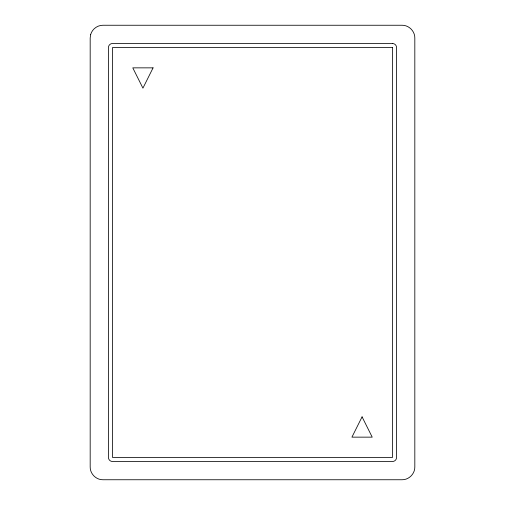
<?xml version="1.0" encoding="UTF-8"?>
<svg xmlns="http://www.w3.org/2000/svg" width="505" height="505" viewBox="0 0 505 505"><rect width="100%" height="100%" fill="white"/><g stroke="black" fill="none" stroke-linecap="round" stroke-linejoin="round"><path stroke-width="0.76" d="M90.616 34.725L90.18 38.033L90.18 466.967C90.054 473.823 96.108 479.876 102.957 479.75L402.043 479.75C408.892 479.876 414.946 473.823 414.82 466.967L414.82 38.033C414.946 31.177 408.892 25.124 402.043 25.25L102.957 25.25C97.307 25.206 92.017 29.252 90.616 34.725M153.072 67.853L142.928 88.141L132.783 67.853L153.072 67.853M362.072 416.859L351.928 437.147L372.217 437.147L362.072 416.859M392.505 43.506L112.495 43.506A4.059 4.059 0 0 0 108.436 47.565L108.436 457.435A4.059 4.059 0 0 0 112.495 461.494L392.505 461.494A4.059 4.059 0 0 0 396.564 457.435L396.564 47.565A4.059 4.059 0 0 0 392.505 43.506M392.505 47.565L112.495 47.565L112.495 457.435L392.505 457.435L392.505 47.565"/></g></svg>
